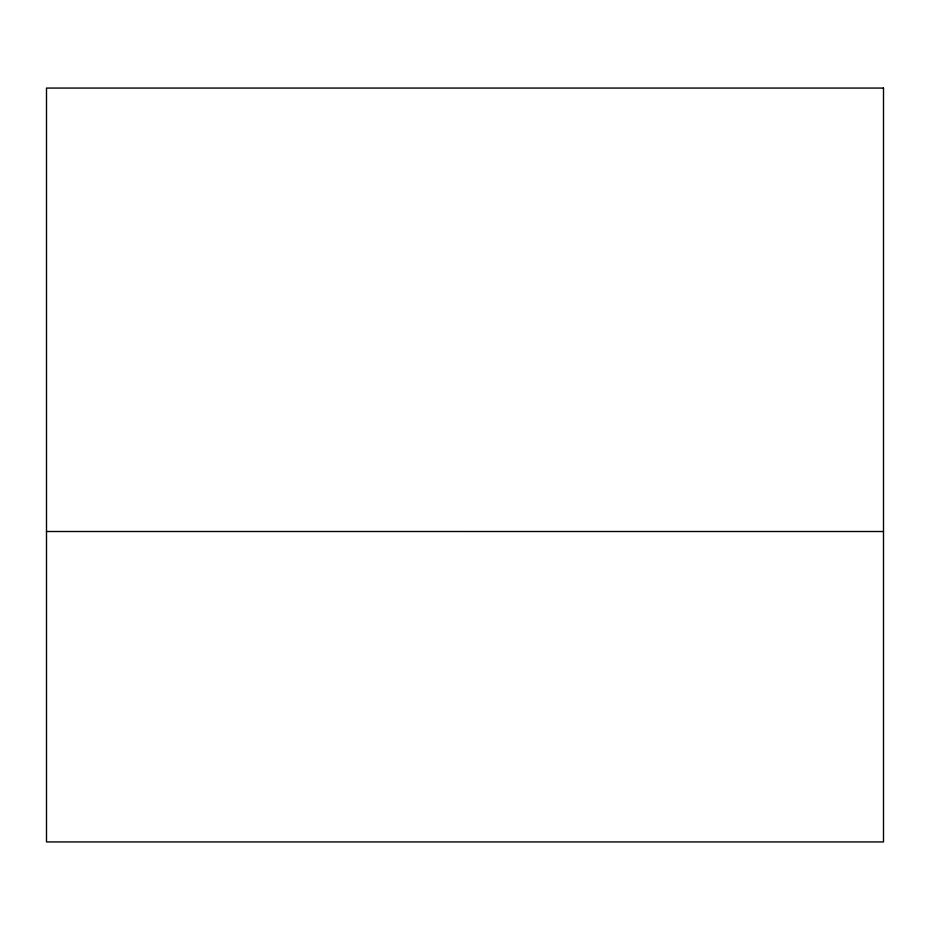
<?xml version="1.0" encoding="UTF-8"?>
<svg xmlns="http://www.w3.org/2000/svg" width="930" height="930" viewBox="0 0 930 930"><rect width="100%" height="100%" fill="white"/><g stroke="black" fill="none" stroke-linecap="round" stroke-linejoin="round"><path stroke-width="1.4" d="M46.5 531.507L883.5 531.518M883.5 88.071L46.5 88.071L46.5 841.929L883.5 841.929L883.5 88.071"/></g></svg>
